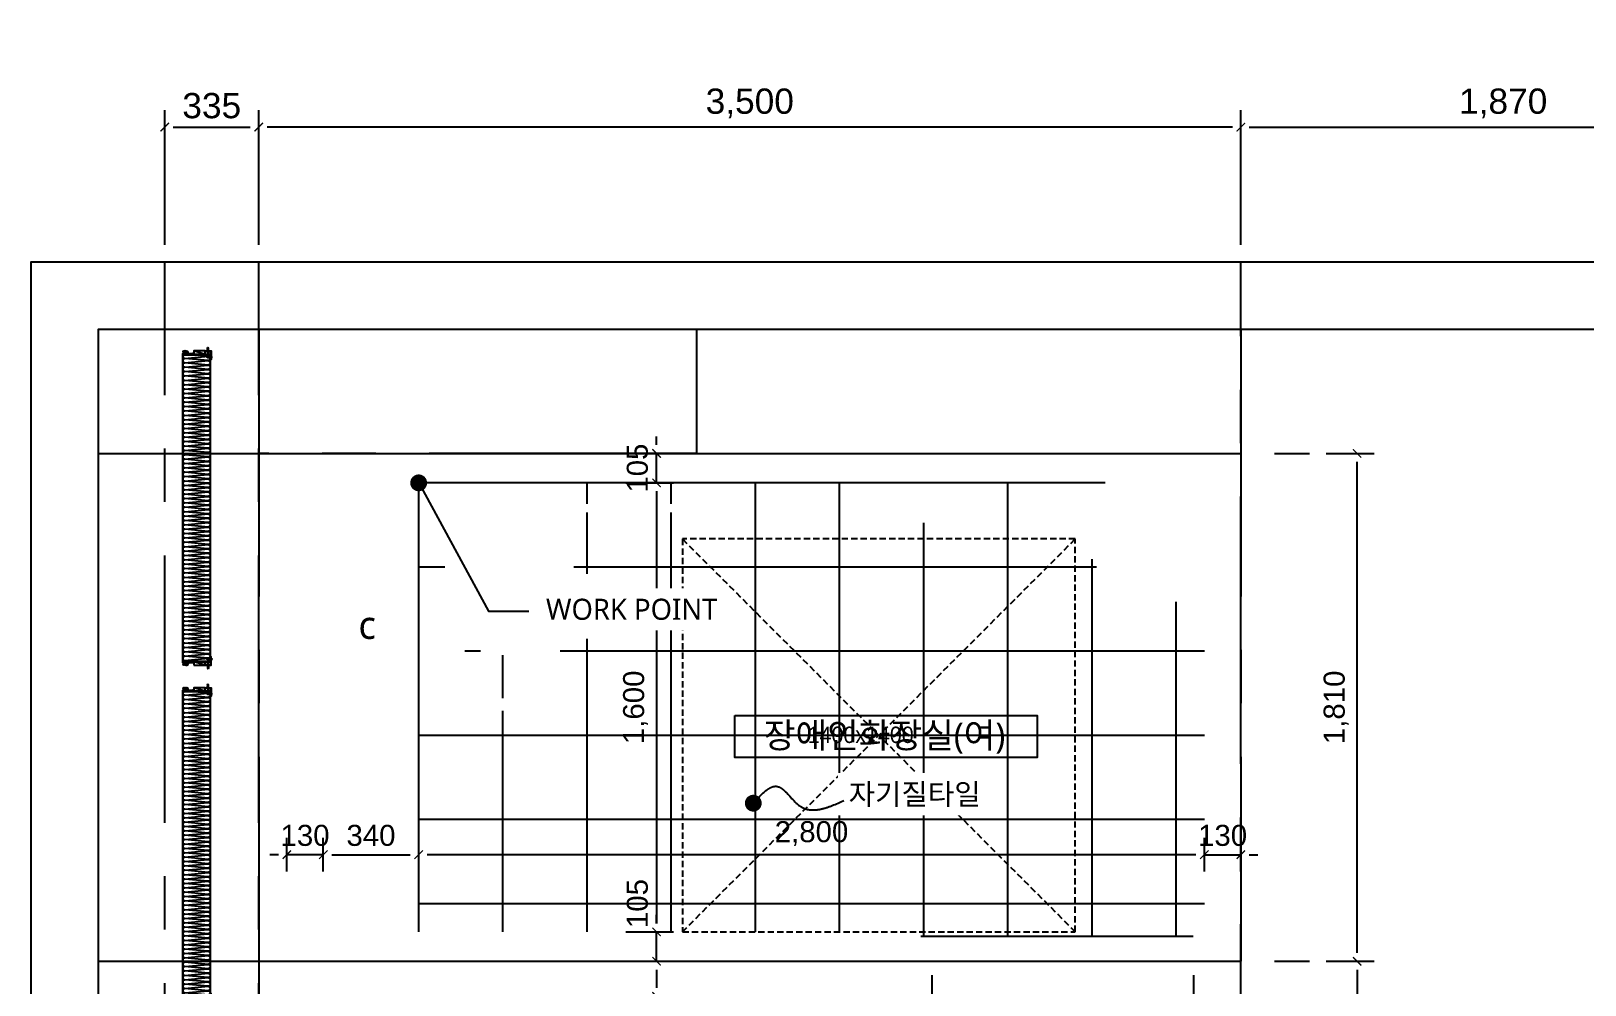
# Model space of a CAD drawing. Header units: millimetres. Extents: x 1155 to 49564, y 630 to 17190.
# Drawn here: x 1155 to 6693, y 12401 to 15801 of the extents above; entities that cross this region are included whole.
import ezdxf
from ezdxf.enums import TextEntityAlignment as Align
from ezdxf.xclip import XClip

# ---------------------------------------------------------------- set-up
doc = ezdxf.new("R2010")
doc.units = ezdxf.units.MM
doc.header["$LTSCALE"] = 30
doc.header["$XCLIPFRAME"] = 0
doc.header["$PDMODE"] = 1
for name, pattern in [('!1F$0$HID1', [0.375, 0.25, -0.125]), ('A_XR_CEN$0$CENTER', [50.8, 31.75, -6.35, 6.35, -6.35]), ('CENTER', [50.8, 31.75, -6.35, 6.35, -6.35])]:
    doc.linetypes.add(name, pattern=pattern)
doc.layers.get('Defpoints').update_dxf_attribs({"color": 140})
doc.layers.add('!1F$0$A-Defpoints', color=157, linetype='Continuous', plot=False)
doc.layers.add('A-기준선', color=144, linetype='Continuous', plot=False)
for name, color, linetype in [('A_XR_CEN$0$CTR', 1, 'A_XR_CEN$0$CENTER'), ('AZ-LEAT', 6, 'Continuous'), ('CTR', 1, 'CENTER'), ('DIM', 7, 'Continuous'), ('DIM-1', 7, 'Continuous'), ('ELE-8', 8, 'Continuous'), ('ELE6', 6, 'Continuous'), ('HAT', 254, 'Continuous'), ('INS', 8, 'Continuous'), ('RXLEADER', 1, 'Continuous'), ('SEC-8', 8, 'Continuous'), ('SEC-SCREW', 9, 'Continuous'), ('SEC-코킹', 250, 'Continuous'), ('SYM-POINT', 6, 'Continuous'), ('SYM-RM', 6, 'Continuous'), ('TAG-LEADER', 6, 'Continuous'), ('타일', 9, 'Continuous')]:
    doc.layers.add(name, color=color, linetype=linetype)
doc.styles.add('!1F$0$DH-TITLE', font='HY울릉도M.TTF')
doc.styles.add('00-GRID$0$ARIAL', font='arial.ttf')
doc.styles.add('THEVOO', font='malgun.ttf', dxfattribs={"width": 0.9})
doc.styles.add('맑은고딕', font='malgun.ttf')
doc.dimstyles.new('CJA-30', dxfattribs={"dimscale": 30, "dimtxt": 3, "dimasz": 1, "dimexe": 2, "dimexo": 2, "dimgap": 1, "dimtad": 1, "dimdec": 0, "dimdsep": 46, "dimlunit": 6, "dimtxsty": '00-GRID$0$ARIAL', "dimblk": '00-GRID$0$_ArchTick', "dimcen": 1, "dimclrd": 7, "dimclre": 7, "dimclrt": 3, "dimadec": 0, "dimazin": 0, "dimtfac": 1, "dimtdec": 0, "dimtix": 1, "dimtmove": 2, "dimatfit": 3, "dimldrblk": '00-GRID$0$_ArchTick', "dimfxl": 1, "dimtolj": 1, "dimarcsym": 0})
doc.dimstyles.new('CJA-30(IN)', dxfattribs={"dimscale": 30, "dimtxt": 2.5, "dimasz": 1, "dimexe": 2, "dimexo": 2, "dimgap": 1, "dimtad": 1, "dimdec": 0, "dimdsep": 46, "dimlunit": 6, "dimtxsty": '00-GRID$0$ARIAL', "dimblk": '00-GRID$0$_ArchTick', "dimcen": 1, "dimclrd": 7, "dimclre": 7, "dimclrt": 6, "dimadec": 0, "dimazin": 0, "dimtfac": 1, "dimtdec": 0, "dimtix": 1, "dimtmove": 2, "dimatfit": 3, "dimldrblk": '00-GRID$0$_ArchTick', "dimfxl": 1, "dimtolj": 1, "dimarcsym": 0})

# ---------------------------------------------------------------- blocks, each defined once
blk = doc.blocks.new('A_XR_CEN$0$xr-cen')
at = {"layer": 'A_XR_CEN$0$CTR', "transparency": 33554687}
for p, q in [((38360, 845550), (38360, 844045)), ((40300, 845550), (40300, 842235)), ((38360, 844045), (36800, 844045)), ((36800, 844045), (40300, 844045)), ((36800, 842235), (40300, 842235))]:
    blk.add_line(p, q, dxfattribs=at)
blk.add_lwpolyline([(36900, 845550), (36800, 845550), (36800, 840849.9)], dxfattribs=at)
blk = doc.blocks.new('A_XR_CEN', base_point=(126150, -534600))
at = {"layer": 'A_XR_CEN$0$CTR', "transparency": 33554687}
blk.add_blockref('A_XR_CEN$0$xr-cen', (126150, -534600), dxfattribs=at)
blk = doc.blocks.new('00-GRID$0$_ArchTick')
at = {"color": 0, "linetype": 'ByBlock', "const_width": 0.15}
blk.add_lwpolyline([(-0.5, -0.5), (0.5, 0.5)], dxfattribs=at)
blk = doc.blocks.new('*D16')
at = {"layer": 'Defpoints', "color": 0}
for p in [(7336.3, 15458.3), (5466.3, 14978.3), (7336.3, 14978.3)]:
    blk.add_point(p, dxfattribs=at)
at = {"layer": 'DIM', "color": 7, "lineweight": -2}
for p, q in [((5466.3, 15038.3), (5466.3, 15518.3)), ((7336.3, 15038.3), (7336.3, 15518.3)), ((5496.3, 15458.3), (7306.3, 15458.3))]:
    blk.add_line(p, q, dxfattribs=at)
at = {"layer": 'DIM', "color": 7, "lineweight": -2, "xscale": 30, "yscale": 30, "zscale": 30, "rotation": 180}
blk.add_blockref('00-GRID$0$_ArchTick', (5466.3, 15458.3), dxfattribs=at)
at = {"layer": 'DIM', "color": 7, "lineweight": -2, "xscale": 30, "yscale": 30, "zscale": 30}
blk.add_blockref('00-GRID$0$_ArchTick', (7336.3, 15458.3), dxfattribs=at)
at = {"layer": 'DIM', "color": 3, "insert": (6401.3, 15542.4), "char_height": 90, "attachment_point": 5, "style": '00-GRID$0$ARIAL'}
blk.add_mtext('\\A1;1,870', dxfattribs=at)
blk = doc.blocks.new('*D18')
at = {"layer": 'Defpoints', "color": 0}
for p in [(1966.3, 15458.3), (1966.3, 14978.3), (5466.3, 14978.3)]:
    blk.add_point(p, dxfattribs=at)
at = {"layer": 'DIM', "color": 7, "lineweight": -2}
for p, q in [((1966.3, 15038.3), (1966.3, 15518.3)), ((5466.3, 15038.3), (5466.3, 15518.3)), ((5436.3, 15458.3), (1996.3, 15458.3))]:
    blk.add_line(p, q, dxfattribs=at)
at = {"layer": 'DIM', "color": 7, "lineweight": -2, "xscale": 30, "yscale": 30, "zscale": 30, "rotation": 180}
blk.add_blockref('00-GRID$0$_ArchTick', (1966.3, 15458.3), dxfattribs=at)
at = {"layer": 'DIM', "color": 7, "lineweight": -2, "xscale": 30, "yscale": 30, "zscale": 30}
blk.add_blockref('00-GRID$0$_ArchTick', (5466.3, 15458.3), dxfattribs=at)
at = {"layer": 'DIM', "color": 3, "insert": (3716.3, 15542.4), "char_height": 90, "attachment_point": 5, "style": '00-GRID$0$ARIAL'}
blk.add_mtext('\\A1;3,500', dxfattribs=at)
blk = doc.blocks.new('*D19')
at = {"layer": 'Defpoints', "color": 0}
for p in [(1966.3, 15458.3), (1631.3, 14978.3), (1966.3, 14978.3)]:
    blk.add_point(p, dxfattribs=at)
at = {"layer": 'DIM', "color": 7, "lineweight": -2}
for p, q in [((1631.3, 15038.3), (1631.3, 15518.3)), ((1966.3, 15038.3), (1966.3, 15518.3)), ((1661.3, 15458.3), (1936.3, 15458.3))]:
    blk.add_line(p, q, dxfattribs=at)
at = {"layer": 'DIM', "color": 7, "lineweight": -2, "xscale": 30, "yscale": 30, "zscale": 30, "rotation": 180}
blk.add_blockref('00-GRID$0$_ArchTick', (1631.3, 15458.3), dxfattribs=at)
at = {"layer": 'DIM', "color": 7, "lineweight": -2, "xscale": 30, "yscale": 30, "zscale": 30}
blk.add_blockref('00-GRID$0$_ArchTick', (1966.3, 15458.3), dxfattribs=at)
at = {"layer": 'DIM', "color": 3, "insert": (1798.8, 15534.3), "char_height": 90, "attachment_point": 5, "style": '00-GRID$0$ARIAL'}
blk.add_mtext('\\A1;335', dxfattribs=at)
blk = doc.blocks.new('*D65')
at = {"layer": 'Defpoints', "color": 0}
for p in [(5710.9, 12485.5), (5710.9, 11600.5), (5880.9, 11600.5)]:
    blk.add_point(p, dxfattribs=at)
at = {"layer": 'DIM-1', "color": 7, "lineweight": -2}
for p, q in [((5770.9, 12485.5), (5940.9, 12485.5)), ((5880.9, 12455.5), (5880.9, 11630.5)), ((5770.9, 11600.5), (5940.9, 11600.5))]:
    blk.add_line(p, q, dxfattribs=at)
at = {"layer": 'DIM-1', "color": 7, "lineweight": -2, "xscale": 30, "yscale": 30, "zscale": 30}
for p, rotation in [((5880.9, 12485.5), 90), ((5880.9, 11600.5), 270)]:
    blk.add_blockref('00-GRID$0$_ArchTick', p, dxfattribs=dict(at, rotation=rotation))
at = {"layer": 'DIM-1', "color": 6, "insert": (5812.6, 12043), "char_height": 75, "attachment_point": 5, "rotation": 90, "style": '00-GRID$0$ARIAL'}
blk.add_mtext('\\A1;885', dxfattribs=at)
blk = doc.blocks.new('*D76')
at = {"layer": 'Defpoints', "color": 0}
for p in [(3214.2, 12485.5), (3214.2, 12360.5), (3384.2, 12360.5)]:
    blk.add_point(p, dxfattribs=at)
at = {"layer": 'DIM-1', "color": 7, "lineweight": -2}
for p, q in [((3274.2, 12485.5), (3444.2, 12485.5)), ((3384.2, 12455.5), (3384.2, 12390.5)), ((3274.2, 12360.5), (3444.2, 12360.5))]:
    blk.add_line(p, q, dxfattribs=at)
at = {"layer": 'DIM-1', "color": 7, "lineweight": -2, "xscale": 30, "yscale": 30, "zscale": 30}
for p, rotation in [((3384.2, 12485.5), 90), ((3384.2, 12360.5), 270)]:
    blk.add_blockref('00-GRID$0$_ArchTick', p, dxfattribs=dict(at, rotation=rotation))
at = {"layer": 'DIM-1', "color": 6, "insert": (3315.9, 12264.1), "char_height": 75, "attachment_point": 5, "rotation": 90, "style": '00-GRID$0$ARIAL'}
blk.add_mtext('\\A1;125', dxfattribs=at)
blk = doc.blocks.new('*D77')
at = {"layer": 'Defpoints', "color": 0}
for p in [(3214.2, 12590.5), (3384.2, 12590.5), (3214.2, 12485.5)]:
    blk.add_point(p, dxfattribs=at)
at = {"layer": 'DIM-1', "color": 7, "lineweight": -2}
for p, q in [((3384.2, 12620.5), (3384.2, 12650.5)), ((3274.2, 12590.5), (3444.2, 12590.5)), ((3384.2, 12485.5), (3384.2, 12590.5)), ((3274.2, 12485.5), (3444.2, 12485.5)), ((3384.2, 12455.5), (3384.2, 12425.5))]:
    blk.add_line(p, q, dxfattribs=at)
at = {"layer": 'DIM-1', "color": 7, "lineweight": -2, "xscale": 30, "yscale": 30, "zscale": 30}
for p, rotation in [((3384.2, 12590.5), 270), ((3384.2, 12485.5), 90)]:
    blk.add_blockref('00-GRID$0$_ArchTick', p, dxfattribs=dict(at, rotation=rotation))
at = {"layer": 'DIM-1', "color": 6, "insert": (3315.9, 12691.3), "char_height": 75, "attachment_point": 5, "rotation": 90, "style": '00-GRID$0$ARIAL'}
blk.add_mtext('\\A1;105', dxfattribs=at)
blk = doc.blocks.new('*D78')
at = {"layer": 'Defpoints', "color": 0}
for p in [(3214.2, 14190.5), (3214.2, 12590.5), (3384.2, 12590.5)]:
    blk.add_point(p, dxfattribs=at)
at = {"layer": 'DIM-1', "color": 7, "lineweight": -2}
for p, q in [((3274.2, 14190.5), (3444.2, 14190.5)), ((3384.2, 14160.5), (3384.2, 12620.5)), ((3274.2, 12590.5), (3444.2, 12590.5))]:
    blk.add_line(p, q, dxfattribs=at)
at = {"layer": 'DIM-1', "color": 7, "lineweight": -2, "xscale": 30, "yscale": 30, "zscale": 30}
for p, rotation in [((3384.2, 14190.5), 90), ((3384.2, 12590.5), 270)]:
    blk.add_blockref('00-GRID$0$_ArchTick', p, dxfattribs=dict(at, rotation=rotation))
at = {"layer": 'DIM-1', "color": 6, "insert": (3309.2, 13390.5), "char_height": 75, "attachment_point": 5, "rotation": 90, "style": '00-GRID$0$ARIAL'}
blk.add_mtext('\\A1;1,600', dxfattribs=at)
blk = doc.blocks.new('*D79')
at = {"layer": 'Defpoints', "color": 0}
for p in [(3214.2, 14295.5), (3384.2, 14295.5), (3214.2, 14190.5)]:
    blk.add_point(p, dxfattribs=at)
at = {"layer": 'DIM-1', "color": 7, "lineweight": -2}
for p, q in [((3384.2, 14325.5), (3384.2, 14355.5)), ((3274.2, 14295.5), (3444.2, 14295.5)), ((3384.2, 14190.5), (3384.2, 14295.5)), ((3274.2, 14190.5), (3444.2, 14190.5)), ((3384.2, 14160.5), (3384.2, 14130.5))]:
    blk.add_line(p, q, dxfattribs=at)
at = {"layer": 'DIM-1', "color": 7, "lineweight": -2, "xscale": 30, "yscale": 30, "zscale": 30}
for p, rotation in [((3384.2, 14295.5), 270), ((3384.2, 14190.5), 90)]:
    blk.add_blockref('00-GRID$0$_ArchTick', p, dxfattribs=dict(at, rotation=rotation))
at = {"layer": 'DIM-1', "color": 6, "insert": (3315.9, 14243), "char_height": 75, "attachment_point": 5, "rotation": 90, "style": '00-GRID$0$ARIAL'}
blk.add_mtext('\\A1;105', dxfattribs=at)
blk = doc.blocks.new('*D80')
at = {"layer": 'Defpoints', "color": 0}
for p in [(2536.3, 12865.5, 0), (2536.3, 12745.5), (5336.3, 12745.5)]:
    blk.add_point(p, dxfattribs=at)
at = {"layer": 'DIM-1', "color": 7, "lineweight": -2}
for p, q in [((2536.3, 12805.5), (2536.3, 12925.5)), ((5336.3, 12805.5), (5336.3, 12925.5)), ((5306.3, 12865.5), (2566.3, 12865.5))]:
    blk.add_line(p, q, dxfattribs=at)
at = {"layer": 'DIM-1', "color": 7, "lineweight": -2, "xscale": 30, "yscale": 30, "zscale": 30, "rotation": 180}
blk.add_blockref('00-GRID$0$_ArchTick', (2536.3, 12865.5), dxfattribs=at)
at = {"layer": 'DIM-1', "color": 7, "lineweight": -2, "xscale": 30, "yscale": 30, "zscale": 30}
blk.add_blockref('00-GRID$0$_ArchTick', (5336.3, 12865.5), dxfattribs=at)
at = {"layer": 'DIM-1', "color": 6, "insert": (3936.3, 12940.5), "char_height": 75, "attachment_point": 5, "style": '00-GRID$0$ARIAL'}
blk.add_mtext('\\A1;2,800', dxfattribs=at)
blk = doc.blocks.new('*D81')
at = {"layer": 'Defpoints', "color": 0}
for p in [(5466.3, 12865.5, 0), (5336.3, 12745.5), (5466.3, 12745.5)]:
    blk.add_point(p, dxfattribs=at)
at = {"layer": 'DIM-1', "color": 7, "lineweight": -2}
for p, q in [((5336.3, 12805.5), (5336.3, 12925.5)), ((5466.3, 12805.5), (5466.3, 12925.5)), ((5306.3, 12865.5), (5276.3, 12865.5)), ((5336.3, 12865.5), (5466.3, 12865.5)), ((5496.3, 12865.5), (5526.3, 12865.5))]:
    blk.add_line(p, q, dxfattribs=at)
at = {"layer": 'DIM-1', "color": 7, "lineweight": -2, "xscale": 30, "yscale": 30, "zscale": 30}
blk.add_blockref('00-GRID$0$_ArchTick', (5336.3, 12865.5), dxfattribs=at)
at = {"layer": 'DIM-1', "color": 7, "lineweight": -2, "xscale": 30, "yscale": 30, "zscale": 30, "rotation": 180}
blk.add_blockref('00-GRID$0$_ArchTick', (5466.3, 12865.5), dxfattribs=at)
at = {"layer": 'DIM-1', "color": 6, "insert": (5401.3, 12933.8), "char_height": 75, "attachment_point": 5, "style": '00-GRID$0$ARIAL'}
blk.add_mtext('\\A1;130', dxfattribs=at)
blk = doc.blocks.new('*D82')
at = {"layer": 'Defpoints', "color": 0}
for p in [(2536.3, 12865.5, 0), (2196.3, 12745.5), (2536.3, 12745.5)]:
    blk.add_point(p, dxfattribs=at)
at = {"layer": 'DIM-1', "color": 7, "lineweight": -2}
for p, q in [((2196.3, 12805.5), (2196.3, 12925.5)), ((2536.3, 12805.5), (2536.3, 12925.5)), ((2226.3, 12865.5), (2506.3, 12865.5))]:
    blk.add_line(p, q, dxfattribs=at)
at = {"layer": 'DIM-1', "color": 7, "lineweight": -2, "xscale": 30, "yscale": 30, "zscale": 30, "rotation": 180}
blk.add_blockref('00-GRID$0$_ArchTick', (2196.3, 12865.5), dxfattribs=at)
at = {"layer": 'DIM-1', "color": 7, "lineweight": -2, "xscale": 30, "yscale": 30, "zscale": 30}
blk.add_blockref('00-GRID$0$_ArchTick', (2536.3, 12865.5), dxfattribs=at)
at = {"layer": 'DIM-1', "color": 6, "insert": (2366.3, 12933.8), "char_height": 75, "attachment_point": 5, "style": '00-GRID$0$ARIAL'}
blk.add_mtext('\\A1;340', dxfattribs=at)
blk = doc.blocks.new('A$C153871F0')
at = {"layer": '!1F$0$A-Defpoints', "linetype": '!1F$0$HID1', "ltscale": 3}
for p, q in [((1400, 1400, 0), (0, 0, 0)), ((1400, 0, 0), (0, 1400, 0))]:
    blk.add_line(p, q, dxfattribs=at)
at = {"layer": '!1F$0$A-Defpoints', "linetype": '!1F$0$HID1', "ltscale": 3, "elevation": 0}
blk.add_lwpolyline([(1400, 0), (0, 0), (0, 1400), (1400, 1400)], close=True, dxfattribs=at)
at = {"layer": '!1F$0$A-Defpoints', "linetype": '!1F$0$HID1', "ltscale": 3, "style": '!1F$0$DH-TITLE', "text_generation_flag": 4}
blk.add_text('1400x1400', height=58.33, rotation=180, dxfattribs=at).set_placement((953.6, 702.1, 0), align=Align.MIDDLE_LEFT)
blk = doc.blocks.new('A$C176A3E09')
at = {"layer": 'TAG-LEADER', "const_width": 30, "elevation": 0}
blk.add_lwpolyline([(15, 45.5, 1), (45, 45.5, 1)], format="xyb", close=True, dxfattribs=at)
at = {"layer": 'TAG-LEADER', "color": 3, "insert": (369.9, 115.3, 0), "char_height": 75, "attachment_point": 1, "style": '맑은고딕', "bg_fill": 2}
blk.add_mtext('자기질타일', dxfattribs=at)
at = {"layer": 'TAG-LEADER', "color": 6, "linetype": 'ByBlock', "lineweight": -2}
blk.add_spline([(30, 45.5, 0), (115.4, 105.4, 0), (197.1, 34.6, 0), (352.9, 54.9, 0)], degree=3, dxfattribs=at)
blk = doc.blocks.new('*D102')
at = {"layer": 'Defpoints', "color": 0}
for p in [(2066.3, 12865.5, 0), (2066.3, 12745.5), (2196.3, 12745.5)]:
    blk.add_point(p, dxfattribs=at)
at = {"layer": 'DIM-1', "color": 7, "lineweight": -2}
for p, q in [((2066.3, 12805.5), (2066.3, 12925.5)), ((2196.3, 12805.5), (2196.3, 12925.5)), ((2036.3, 12865.5), (2006.3, 12865.5)), ((2196.3, 12865.5), (2066.3, 12865.5)), ((2226.3, 12865.5), (2256.3, 12865.5))]:
    blk.add_line(p, q, dxfattribs=at)
at = {"layer": 'DIM-1', "color": 7, "lineweight": -2, "xscale": 30, "yscale": 30, "zscale": 30}
blk.add_blockref('00-GRID$0$_ArchTick', (2066.3, 12865.5), dxfattribs=at)
at = {"layer": 'DIM-1', "color": 7, "lineweight": -2, "xscale": 30, "yscale": 30, "zscale": 30, "rotation": 180}
blk.add_blockref('00-GRID$0$_ArchTick', (2196.3, 12865.5), dxfattribs=at)
at = {"layer": 'DIM-1', "color": 6, "insert": (2131.3, 12933.8), "char_height": 75, "attachment_point": 5, "style": '00-GRID$0$ARIAL'}
blk.add_mtext('\\A1;130', dxfattribs=at)
blk = doc.blocks.new('A$Ce2d849a8')
at = {"layer": '타일'}
for p, q in [((-2446.4, 0), (0, 0)), ((-2100, -1615), (-2100, 0)), ((-1500, -1600), (-1500, 0)), ((-1200, -1600), (-1200, 0)), ((-900, -74.9), (-900, 0)), ((-600, -74.9), (-600, 0)), ((0, -1600), (0, 0)), ((-900, -1600), (-900, -105.1)), ((-600, -323.8), (-600, -105.1)), ((-1800, -1615), (-1800, -143)), ((-2400, -1615), (-2400, -272.2)), ((-2415.9, -300, 0), (-552.4, -300, 0)), ((-93.2, -300, 0), (0, -300, 0)), ((-2700, -1615), (-2700, -423.4)), ((-2800, -600, 0), (-504.1, -600, 0)), ((-600, -1600), (-600, -556.2)), ((-220.2, -600, 0), (-165.1, -600, 0)), ((-300, -766.7), (-300, -613.9)), ((-300, -1600), (-300, -813)), ((-2800, -900, 0), (0, -900, 0)), ((-2800, -1200, 0), (0, -1200, 0)), ((-2800, -1500, 0), (-2700, -1500, 0)), ((-2730, -1500, 0), (0, -1500, 0)), ((-2708.9, -1500, 0), (-2700, -1500, 0)), ((-1790, -1615, 0), (-2760, -1615))]:
    blk.add_line(p, q, dxfattribs=at)
blk = doc.blocks.new('*D106')
at = {"layer": 'Defpoints', "color": 0}
for p in [(5710.9, 14295.5), (5880.9, 14295.5), (5710.9, 12485.5)]:
    blk.add_point(p, dxfattribs=at)
at = {"layer": 'DIM-1', "color": 7, "lineweight": -2}
for p, q in [((5770.9, 14295.5), (5940.9, 14295.5)), ((5880.9, 12515.5), (5880.9, 14265.5)), ((5770.9, 12485.5), (5940.9, 12485.5))]:
    blk.add_line(p, q, dxfattribs=at)
at = {"layer": 'DIM-1', "color": 7, "lineweight": -2, "xscale": 30, "yscale": 30, "zscale": 30}
for p, rotation in [((5880.9, 14295.5), 90), ((5880.9, 12485.5), 270)]:
    blk.add_blockref('00-GRID$0$_ArchTick', p, dxfattribs=dict(at, rotation=rotation))
at = {"layer": 'DIM-1', "color": 6, "insert": (5805.9, 13390.5), "char_height": 75, "attachment_point": 5, "rotation": 90, "style": '00-GRID$0$ARIAL'}
blk.add_mtext('\\A1;1,810', dxfattribs=at)
blk = doc.blocks.new('SCREW')
at = {"layer": 'SEC-SCREW'}
for p, q in [((-3.5, 1), (-3.5, 0)), ((-3.5, 0), (3.5, 0)), ((-1.5, -0.5), (-1.5, 0)), ((1.5, 0), (1.5, -1.1)), ((3.5, 0), (3.5, 1)), ((0.1, -0.4), (-2, -0.7)), ((-2, -0.7), (-1.5, -0.5)), ((-2, -0.8), (-1.5, -1)), ((2, -1.3), (-2, -2)), ((-2, -1.9), (-1.5, -1.7)), ((-2, -2), (-1.5, -2.2)), ((2, -2.6), (-2, -3.2)), ((-2, -3.2), (-1.5, -3)), ((-2, -3.3), (-1.5, -3.5)), ((2, -3.8), (-2, -4.4)), ((-2, -4.4), (-1.5, -4.2)), ((-2, -4.5), (-1.5, -4.7)), ((2, -5), (-2, -5.7)), ((-2, -5.6), (-1.5, -5.4)), ((-2, -5.7), (-1.5, -5.9)), ((2, -6.3), (-2, -6.9)), ((-2, -6.9), (-1.5, -6.7)), ((-2, -7), (-1.5, -7.2)), ((2, -7.5), (-2, -8.1)), ((-2, -8.1), (-1.5, -7.9)), ((-2, -8.2), (-1.5, -8.4)), ((2, -8.7), (-2, -9.4)), ((-2, -9.3), (-1.5, -9.1)), ((-2, -9.4), (-1.5, -9.6)), ((2, -10), (-2, -10.6)), ((-2, -10.6), (-1.5, -10.4)), ((-2, -10.7), (-1.5, -10.9)), ((0.1, -0.5), (-1.9, -0.8)), ((2, -1.4), (-1.9, -2.1)), ((2, -2.7), (-1.9, -3.3)), ((2, -3.9), (-1.9, -4.5)), ((2, -5.1), (-1.9, -5.8)), ((2, -6.4), (-1.9, -7)), ((2, -7.6), (-1.9, -8.2)), ((2, -8.8), (-1.9, -9.5)), ((2, -10.1), (-1.9, -10.7)), ((0.1, -0.4), (-1.5, -0.5)), ((0.1, -0.5), (-1.5, -1)), ((-1.5, -1), (-1.5, -1.7)), ((1.5, -1.1), (-1.5, -1.7)), ((1.5, -1.6), (-1.5, -2.2)), ((-1.5, -2.2), (-1.5, -3)), ((1.5, -2.4), (-1.5, -3)), ((1.5, -2.9), (-1.5, -3.5)), ((-1.5, -3.5), (-1.5, -4.2)), ((1.5, -3.6), (-1.5, -4.2)), ((1.5, -4.1), (-1.5, -4.7)), ((-1.5, -4.7), (-1.5, -5.4)), ((1.5, -4.8), (-1.5, -5.4)), ((1.5, -5.3), (-1.5, -5.9)), ((-1.5, -5.9), (-1.5, -6.7)), ((1.5, -6.1), (-1.5, -6.7)), ((1.5, -6.6), (-1.5, -7.2)), ((-1.5, -7.2), (-1.5, -7.9)), ((1.5, -7.3), (-1.5, -7.9)), ((1.5, -7.8), (-1.5, -8.4)), ((-1.5, -8.4), (-1.5, -9.1)), ((1.5, -8.5), (-1.5, -9.1)), ((1.5, -9), (-1.5, -9.6)), ((-1.5, -9.6), (-1.5, -10.4)), ((1.5, -9.8), (-1.5, -10.4)), ((1.5, -10.3), (-1.5, -10.9)), ((-1.5, -10.8), (-1.5, -12.5)), ((1.5, -11), (-1.5, -11.6)), ((2, -11.2), (-1.5, -11.8)), ((-1.5, -11.8), (0, -11.8)), ((-1.5, -12.5), (-0.4, -14.8)), ((2, -11.3), (-1.3, -11.8)), ((1.5, -11.5), (0, -11.8)), ((1.5, -12.5), (0.4, -14.8)), ((2, -1.3), (1.5, -1.1)), ((2, -1.4), (1.5, -1.6)), ((1.5, -1.6), (1.5, -2.4)), ((2, -2.6), (1.5, -2.4)), ((2, -2.7), (1.5, -2.9)), ((1.5, -2.9), (1.5, -3.6)), ((2, -3.8), (1.5, -3.6)), ((2, -3.9), (1.5, -4.1)), ((1.5, -4.1), (1.5, -4.8)), ((2, -5), (1.5, -4.8)), ((2, -5.1), (1.5, -5.3)), ((1.5, -5.3), (1.5, -6.1)), ((2, -6.3), (1.5, -6.1)), ((2, -6.4), (1.5, -6.6)), ((1.5, -6.6), (1.5, -7.3)), ((2, -7.5), (1.5, -7.3)), ((2, -7.6), (1.5, -7.8)), ((1.5, -7.8), (1.5, -8.5)), ((2, -8.7), (1.5, -8.5)), ((2, -8.8), (1.5, -9)), ((1.5, -9), (1.5, -9.8)), ((2, -10), (1.5, -9.8)), ((2, -10.1), (1.5, -10.3)), ((1.5, -10.3), (1.5, -11)), ((2, -11.2), (1.5, -11)), ((2, -11.3), (1.5, -11.5)), ((1.5, -11.5), (1.5, -12.5))]:
    blk.add_line(p, q, dxfattribs=at)
blk.add_lwpolyline([(-2.6, 2.2), (-2.3, 2), (-2.1, 2), (-1.8, 1.9), (-1.5, 2), (-1.3, 2), (-1, 2.1), (-0.8, 2.1), (-0.7, 2.1), (-0.6, 2.1), (-0.5, 2), (-0.5, 1.8), (-0.5, 1.6), (-0.5, 1.4), (-0.5, 1.2), (-0.5, 1), (-0.5, 0.8), (-0.4, 0.7), (-0.3, 0.6), (-0.1, 0.6), (0, 0.5), (0.1, 0.6), (0.3, 0.6), (0.4, 0.7), (0.5, 0.8), (0.5, 1), (0.5, 1.2), (0.5, 1.4), (0.5, 1.6), (0.5, 1.8), (0.5, 2), (0.6, 2.1), (0.7, 2.1), (0.8, 2.1), (1, 2.1), (1.3, 2), (1.5, 2), (1.8, 1.9), (2.1, 2), (2.3, 2), (2.6, 2.2)], dxfattribs=at)
for centre, radius, start, end in [((-2.2, 1), 1.3, 105.8327, 180), ((0, -6.8), 9.36, 74.1673, 105.8327), ((2.2, 1), 1.3, 0, 74.1673), ((-1.9, -0.8), 0.0925, 139.8661, 209.9246), ((-1.9, -2), 0.0925, 139.8661, 209.9246), ((-1.9, -3.2), 0.0925, 139.8661, 209.9246), ((-1.9, -4.5), 0.0925, 139.8661, 209.9246), ((-1.9, -5.7), 0.0925, 139.8661, 209.9246), ((-1.9, -6.9), 0.0925, 139.8661, 209.9246), ((-1.9, -8.2), 0.0925, 139.8661, 209.9246), ((-1.9, -9.4), 0.0925, 139.8661, 209.9246), ((-1.9, -10.6), 0.0925, 139.8661, 209.9246), ((0, -14.5), 0.46, 215.1627, 324.8373), ((0, -0.5), 0.0602, 310.7271, 69.3149), ((1.9, -1.4), 0.0925, 319.8661, 29.9246), ((1.9, -2.6), 0.0925, 319.8661, 29.9246), ((1.9, -3.8), 0.0925, 319.8661, 29.9246), ((1.9, -5.1), 0.0925, 319.8661, 29.9246), ((1.9, -6.3), 0.0925, 319.8661, 29.9246), ((1.9, -7.5), 0.0925, 319.8661, 29.9246), ((1.9, -8.8), 0.0925, 319.8661, 29.9246), ((1.9, -10), 0.0925, 319.8661, 29.9246), ((1.9, -11.2), 0.0925, 319.8661, 29.9246)]:
    blk.add_arc(centre, radius, start, end, dxfattribs=at)
blk = doc.blocks.new('A$C073C78AB')
at = {"layer": 'INS'}
h = blk.add_hatch(dxfattribs=at)
h.set_pattern_fill('LINE', color=256, scale=0.5, angle=45)
h.set_pattern_definition([(45, (154251.041, 367380.8479), (-1.122532015, 1.122532015), [])])
h.paths.add_polyline_path([(-1110, -66.5), (-1110, -63.5), (-1108.8, -63.5), (-1108.8, -100.8), (-1105, -100.8), (-1105, -96.3), (-1106.5, -96.3), (-1106.5, -99.3), (-1107.3, -99.3), (-1107.3, -62), (-1111.5, -62), (-1111.5, -66.5)])
h = blk.add_hatch(dxfattribs=at)
h.set_pattern_fill('LINE', color=256, scale=0.5, angle=45)
h.set_pattern_definition([(45, (154321.041, 367380.8479), (-1.122532015, 1.122532015), [])])
h.paths.add_polyline_path([(-10, -66.5), (-10, -63.5), (-11.2, -63.5), (-11.2, -100.8), (-15, -100.8), (-15, -96.3), (-13.5, -96.3), (-13.5, -99.3), (-12.7, -99.3), (-12.7, -62), (-8.5, -62), (-8.5, -66.5)])
at = {"layer": 'SEC-8'}
h = blk.add_hatch(dxfattribs=at)
h.set_pattern_fill('CROSS', color=256, scale=0.2, angle=180)
h.set_pattern_definition([(180, (154321.0411, 366266.1037), (-1.27, -1.27), [0.635, -1.905]), (270, (154320.7236, 366266.4212), (1.27, -1.27), [0.635, -1.905])])
edge = h.paths.add_edge_path()
edge.add_arc((-5, -86.7), 5, 90, 450)
h = blk.add_hatch(dxfattribs=at)
h.set_pattern_fill('NET3', color=256, scale=0.5, angle=180, style=0)
h.set_pattern_definition([(180, (154321.041, 366266.1037), (-1e-16, -1.5875), []), (240, (154321.041, 366266.1037), (1.3748153285, -0.79375), []), (300, (154321.041, 366266.1037), (1.3748153285, 0.79375), [])])
h.paths.add_polyline_path([(-10, -86.7), (-10, -100, -0.171573), (0, -100), (0, -86.7, -0.414214), (-5, -91.7, -0.414214)])
at = {"layer": 'SEC-코킹'}
h = blk.add_hatch(dxfattribs=at)
h.set_pattern_fill('CROSS', color=256, scale=0.2, angle=180)
h.set_pattern_definition([(180, (153211.0411, 366266.1037), (-1.27, -1.27), [0.635, -1.905]), (270, (153210.7236, 366266.4212), (1.27, -1.27), [0.635, -1.905])])
edge = h.paths.add_edge_path()
edge.add_arc((-1115, -86.7), 5, 90, 450)
h = blk.add_hatch(dxfattribs=at)
h.set_pattern_fill('NET3', color=256, scale=0.5, angle=180, style=0)
h.set_pattern_definition([(180, (153211.041, 366266.1037), (-1e-16, -1.5875), []), (240, (153211.041, 366266.1037), (1.3748153285, -0.79375), []), (300, (153211.041, 366266.1037), (1.3748153285, 0.79375), [])])
h.paths.add_polyline_path([(-1120, -86.7), (-1120, -100, -0.171573), (-1110, -100), (-1110, -86.7, -0.414214), (-1115, -91.7, -0.414214)])
at = {"layer": 'INS'}
for p, q in [((-1120, -21.2), (-1107.3, -60.9)), ((-12.7, -21.2), (0, -60.9)), ((-1111.5, -77.7), (-1110, -76.7)), ((-1111.5, -83.7), (-1111.5, -77.7)), ((-1110, -84.7), (-1111.5, -83.7)), ((-1110, -78.7), (-1106.5, -78.7)), ((-1110, -82.7), (-1106.5, -82.7)), ((-10, -78.7), (-13.5, -78.7)), ((-10, -82.7), (-13.5, -82.7)), ((-8.5, -77.7), (-10, -76.7)), ((-10, -84.7), (-8.5, -83.7)), ((-8.5, -83.7), (-8.5, -77.7))]:
    blk.add_line(p, q, dxfattribs=at)
for points in [[(-1120, -60.9), (-1120, -21.2), (-1107.3, -21.2), (-1107.3, -60.9)], [(-12.7, -60.9), (-12.7, -21.2), (0, -21.2), (0, -60.9)], [(-1110, -66.5), (-1110, -63.5), (-1108.8, -63.5), (-1108.8, -100.8), (-1105, -100.8), (-1105, -96.3), (-1106.5, -96.3), (-1106.5, -99.3), (-1107.3, -99.3), (-1107.3, -62), (-1111.5, -62), (-1111.5, -66.5)], [(-10, -66.5), (-10, -63.5), (-11.2, -63.5), (-11.2, -100.8), (-15, -100.8), (-15, -96.3), (-13.5, -96.3), (-13.5, -99.3), (-12.7, -99.3), (-12.7, -62), (-8.5, -62), (-8.5, -66.5)]]:
    blk.add_lwpolyline(points, close=True, dxfattribs=at)
for points in [[(-12.7, -2.8), (-12.7, -99.3), (-13.5, -99.3), (-13.5, -2.8), (-1106.5, -2.8), (-1106.5, -99.3), (-1107.3, -99.3), (-1107.3, -2.8, -0.414214), (-1106.5, -2), (-13.5, -2, -0.414214)], [(-11.2, -102), (-1108.8, -102, -0.414214), (-1110, -100.8), (-1110, -63.5), (-1108.8, -63.5), (-1108.8, -100.8), (-11.2, -100.8), (-11.2, -63.5), (-10, -63.5), (-10, -100.8, -0.414214)]]:
    blk.add_lwpolyline(points, format="xyb", close=True, dxfattribs=at)
at = {"layer": 'INS', "ltscale": 0.5}
for points in [[(-1103.1, -2.8, 0.113239), (-1106.5, -3.6, 0.113239)], [(-1087.5, -2.8, 0.414214), (-1095.3, -10.6), (-1087.5, -93, -1), (-1103.1, -93), (-1095.3, -10.6, 0.414214), (-1103.1, -2.8)], [(-1071.9, -2.8, 0.414214), (-1079.7, -10.6), (-1071.9, -93, -1), (-1087.5, -93), (-1079.7, -10.6, 0.414214), (-1087.5, -2.8)], [(-1056.3, -2.8, 0.414214), (-1064.1, -10.6), (-1056.3, -93, -1), (-1071.9, -93), (-1064.1, -10.6, 0.414214), (-1071.9, -2.8)], [(-1040.7, -2.8, 0.414214), (-1048.5, -10.6), (-1040.7, -93, -1), (-1056.3, -93), (-1048.5, -10.6, 0.414214), (-1056.3, -2.8)], [(-1025.1, -2.8, 0.414214), (-1032.9, -10.6), (-1025.1, -93, -1), (-1040.7, -93), (-1032.9, -10.6, 0.414214), (-1040.7, -2.8)], [(-1009.5, -2.8, 0.414214), (-1017.3, -10.6), (-1009.5, -93, -1), (-1025.1, -93), (-1017.3, -10.6, 0.414214), (-1025.1, -2.8)], [(-993.9, -2.8, 0.414214), (-1001.7, -10.6), (-993.9, -93, -1), (-1009.5, -93), (-1001.7, -10.6, 0.414214), (-1009.5, -2.8)], [(-978.3, -2.8, 0.414214), (-986.1, -10.6), (-978.3, -93, -1), (-993.9, -93), (-986.1, -10.6, 0.414214), (-993.9, -2.8)], [(-962.7, -2.8, 0.414214), (-970.5, -10.6), (-962.7, -93, -1), (-978.3, -93), (-970.5, -10.6, 0.414214), (-978.3, -2.8)], [(-947.1, -2.8, 0.414214), (-954.9, -10.6), (-947.1, -93, -1), (-962.7, -93), (-954.9, -10.6, 0.414214), (-962.7, -2.8)], [(-931.5, -2.8, 0.414214), (-939.3, -10.6), (-931.5, -93, -1), (-947.1, -93), (-939.3, -10.6, 0.414214), (-947.1, -2.8)], [(-915.9, -2.8, 0.414214), (-923.7, -10.6), (-915.9, -93, -1), (-931.5, -93), (-923.7, -10.6, 0.414214), (-931.5, -2.8)], [(-900.3, -2.8, 0.414214), (-908.1, -10.6), (-900.3, -93, -1), (-915.9, -93), (-908.1, -10.6, 0.414214), (-915.9, -2.8)], [(-884.7, -2.8, 0.414214), (-892.5, -10.6), (-884.7, -93, -1), (-900.3, -93), (-892.5, -10.6, 0.414214), (-900.3, -2.8)], [(-869.1, -2.8, 0.414214), (-876.9, -10.6), (-869.1, -93, -1), (-884.7, -93), (-876.9, -10.6, 0.414214), (-884.7, -2.8)], [(-853.5, -2.8, 0.414214), (-861.3, -10.6), (-853.5, -93, -1), (-869.1, -93), (-861.3, -10.6, 0.414214), (-869.1, -2.8)], [(-837.9, -2.8, 0.414214), (-845.7, -10.6), (-837.9, -93, -1), (-853.5, -93), (-845.7, -10.6, 0.414214), (-853.5, -2.8)], [(-822.3, -2.8, 0.414214), (-830.1, -10.6), (-822.3, -93, -1), (-837.9, -93), (-830.1, -10.6, 0.414214), (-837.9, -2.8)], [(-806.7, -2.8, 0.414214), (-814.5, -10.6), (-806.7, -93, -1), (-822.3, -93), (-814.5, -10.6, 0.414214), (-822.3, -2.8)], [(-791.1, -2.8, 0.414214), (-798.9, -10.6), (-791.1, -93, -1), (-806.7, -93), (-798.9, -10.6, 0.414214), (-806.7, -2.8)], [(-775.5, -2.8, 0.414214), (-783.3, -10.6), (-775.5, -93, -1), (-791.1, -93), (-783.3, -10.6, 0.414214), (-791.1, -2.8)], [(-759.9, -2.8, 0.414214), (-767.7, -10.6), (-759.9, -93, -1), (-775.5, -93), (-767.7, -10.6, 0.414214), (-775.5, -2.8)], [(-744.3, -2.8, 0.414214), (-752.1, -10.6), (-744.3, -93, -1), (-759.9, -93), (-752.1, -10.6, 0.414214), (-759.9, -2.8)], [(-728.7, -2.8, 0.414214), (-736.5, -10.6), (-728.7, -93, -1), (-744.3, -93), (-736.5, -10.6, 0.414214), (-744.3, -2.8)], [(-713.1, -2.8, 0.414214), (-720.9, -10.6), (-713.1, -93, -1), (-728.7, -93), (-720.9, -10.6, 0.414214), (-728.7, -2.8)], [(-697.5, -2.8, 0.414214), (-705.3, -10.6), (-697.5, -93, -1), (-713.1, -93), (-705.3, -10.6, 0.414214), (-713.1, -2.8)], [(-681.9, -2.8, 0.414214), (-689.7, -10.6), (-681.9, -93, -1), (-697.5, -93), (-689.7, -10.6, 0.414214), (-697.5, -2.8)], [(-666.3, -2.8, 0.414214), (-674.1, -10.6), (-666.3, -93, -1), (-681.9, -93), (-674.1, -10.6, 0.414214), (-681.9, -2.8)], [(-650.7, -2.8, 0.414214), (-658.5, -10.6), (-650.7, -93, -1), (-666.3, -93), (-658.5, -10.6, 0.414214), (-666.3, -2.8)], [(-635.1, -2.8, 0.414214), (-642.9, -10.6), (-635.1, -93, -1), (-650.7, -93), (-642.9, -10.6, 0.414214), (-650.7, -2.8)], [(-619.5, -2.8, 0.414214), (-627.3, -10.6), (-619.5, -93, -1), (-635.1, -93), (-627.3, -10.6, 0.414214), (-635.1, -2.8)], [(-603.9, -2.8, 0.414214), (-611.7, -10.6), (-603.9, -93, -1), (-619.5, -93), (-611.7, -10.6, 0.414214), (-619.5, -2.8)], [(-588.3, -2.8, 0.414214), (-596.1, -10.6), (-588.3, -93, -1), (-603.9, -93), (-596.1, -10.6, 0.414214), (-603.9, -2.8)], [(-572.7, -2.8, 0.414214), (-580.5, -10.6), (-572.7, -93, -1), (-588.3, -93), (-580.5, -10.6, 0.414214), (-588.3, -2.8)], [(-557.1, -2.8, 0.414214), (-564.9, -10.6), (-557.1, -93, -1), (-572.7, -93), (-564.9, -10.6, 0.414214), (-572.7, -2.8)], [(-541.5, -2.8, 0.414214), (-549.3, -10.6), (-541.5, -93, -1), (-557.1, -93), (-549.3, -10.6, 0.414214), (-557.1, -2.8)], [(-525.9, -2.8, 0.414214), (-533.7, -10.6), (-525.9, -93, -1), (-541.5, -93), (-533.7, -10.6, 0.414214), (-541.5, -2.8)], [(-510.3, -2.8, 0.414214), (-518.1, -10.6), (-510.3, -93, -1), (-525.9, -93), (-518.1, -10.6, 0.414214), (-525.9, -2.8)], [(-494.7, -2.8, 0.414214), (-502.5, -10.6), (-494.7, -93, -1), (-510.3, -93), (-502.5, -10.6, 0.414214), (-510.3, -2.8)], [(-479.1, -2.8, 0.414214), (-486.9, -10.6), (-479.1, -93, -1), (-494.7, -93), (-486.9, -10.6, 0.414214), (-494.7, -2.8)], [(-463.5, -2.8, 0.414214), (-471.3, -10.6), (-463.5, -93, -1), (-479.1, -93), (-471.3, -10.6, 0.414214), (-479.1, -2.8)], [(-447.9, -2.8, 0.414214), (-455.7, -10.6), (-447.9, -93, -1), (-463.5, -93), (-455.7, -10.6, 0.414214), (-463.5, -2.8)], [(-432.3, -2.8, 0.414214), (-440.1, -10.6), (-432.3, -93, -1), (-447.9, -93), (-440.1, -10.6, 0.414214), (-447.9, -2.8)], [(-416.7, -2.8, 0.414214), (-424.5, -10.6), (-416.7, -93, -1), (-432.3, -93), (-424.5, -10.6, 0.414214), (-432.3, -2.8)], [(-401.1, -2.8, 0.414214), (-408.9, -10.6), (-401.1, -93, -1), (-416.7, -93), (-408.9, -10.6, 0.414214), (-416.7, -2.8)], [(-385.5, -2.8, 0.414214), (-393.3, -10.6), (-385.5, -93, -1), (-401.1, -93), (-393.3, -10.6, 0.414214), (-401.1, -2.8)], [(-369.9, -2.8, 0.414214), (-377.7, -10.6), (-369.9, -93, -1), (-385.5, -93), (-377.7, -10.6, 0.414214), (-385.5, -2.8)], [(-354.3, -2.8, 0.414214), (-362.1, -10.6), (-354.3, -93, -1), (-369.9, -93), (-362.1, -10.6, 0.414214), (-369.9, -2.8)], [(-338.7, -2.8, 0.414214), (-346.5, -10.6), (-338.7, -93, -1), (-354.3, -93), (-346.5, -10.6, 0.414214), (-354.3, -2.8)], [(-323.1, -2.8, 0.414214), (-330.9, -10.6), (-323.1, -93, -1), (-338.7, -93), (-330.9, -10.6, 0.414214), (-338.7, -2.8)], [(-307.5, -2.8, 0.414214), (-315.3, -10.6), (-307.5, -93, -1), (-323.1, -93), (-315.3, -10.6, 0.414214), (-323.1, -2.8)], [(-291.9, -2.8, 0.414214), (-299.7, -10.6), (-291.9, -93, -1), (-307.5, -93), (-299.7, -10.6, 0.414214), (-307.5, -2.8)], [(-276.3, -2.8, 0.414214), (-284.1, -10.6), (-276.3, -93, -1), (-291.9, -93), (-284.1, -10.6, 0.414214), (-291.9, -2.8)], [(-260.7, -2.8, 0.414214), (-268.5, -10.6), (-260.7, -93, -1), (-276.3, -93), (-268.5, -10.6, 0.414214), (-276.3, -2.8)], [(-245.1, -2.8, 0.414214), (-252.9, -10.6), (-245.1, -93, -1), (-260.7, -93), (-252.9, -10.6, 0.414214), (-260.7, -2.8)], [(-229.5, -2.8, 0.414214), (-237.3, -10.6), (-229.5, -93, -1), (-245.1, -93), (-237.3, -10.6, 0.414214), (-245.1, -2.8)], [(-213.9, -2.8, 0.414214), (-221.7, -10.6), (-213.9, -93, -1), (-229.5, -93), (-221.7, -10.6, 0.414214), (-229.5, -2.8)], [(-198.3, -2.8, 0.414214), (-206.1, -10.6), (-198.3, -93, -1), (-213.9, -93), (-206.1, -10.6, 0.414214), (-213.9, -2.8)], [(-182.7, -2.8, 0.414214), (-190.5, -10.6), (-182.7, -93, -1), (-198.3, -93), (-190.5, -10.6, 0.414214), (-198.3, -2.8)], [(-167.1, -2.8, 0.414214), (-174.9, -10.6), (-167.1, -93, -1), (-182.7, -93), (-174.9, -10.6, 0.414214), (-182.7, -2.8)], [(-151.5, -2.8, 0.414214), (-159.3, -10.6), (-151.5, -93, -1), (-167.1, -93), (-159.3, -10.6, 0.414214), (-167.1, -2.8)], [(-135.9, -2.8, 0.414214), (-143.7, -10.6), (-135.9, -93, -1), (-151.5, -93), (-143.7, -10.6, 0.414214), (-151.5, -2.8)], [(-120.3, -2.8, 0.414214), (-128.1, -10.6), (-120.3, -93, -1), (-135.9, -93), (-128.1, -10.6, 0.414214), (-135.9, -2.8)], [(-104.7, -2.8, 0.414214), (-112.5, -10.6), (-104.7, -93, -1), (-120.3, -93), (-112.5, -10.6, 0.414214), (-120.3, -2.8)], [(-89.1, -2.8, 0.414214), (-96.9, -10.6), (-89.1, -93, -1), (-104.7, -93), (-96.9, -10.6, 0.414214), (-104.7, -2.8)], [(-73.5, -2.8, 0.414214), (-81.3, -10.6), (-73.5, -93, -1), (-89.1, -93), (-81.3, -10.6, 0.414214), (-89.1, -2.8)], [(-57.9, -2.8, 0.414214), (-65.7, -10.6), (-57.9, -93, -1), (-73.5, -93), (-65.7, -10.6, 0.414214), (-73.5, -2.8)], [(-42.3, -2.8, 0.414214), (-50.1, -10.6), (-42.3, -93, -1), (-57.9, -93), (-50.1, -10.6, 0.414214), (-57.9, -2.8)], [(-26.7, -2.8, 0.414214), (-34.5, -10.6), (-26.7, -93, -1), (-42.3, -93), (-34.5, -10.6, 0.414214), (-42.3, -2.8)], [(-11.1, -2.8, 0.414214), (-18.9, -10.6), (-11.1, -93, -1), (-26.7, -93), (-18.9, -10.6, 0.414214), (-26.7, -2.8)], [(-13.5, -3.6, 0.113239), (-16.9, -2.8)]]:
    blk.add_lwpolyline(points, format="xyb", dxfattribs=at)
at = {"layer": 'INS'}
for centre, radius, start, end in [((-1107, -79.2), 1.58, 288.5201, 71.4799), ((-1107, -82.2), 1.58, 288.5201, 71.4799), ((-1107.9, -80.7), 2.91, 329.0119, 30.9881), ((-12.1, -80.7), 2.91, 149.0119, 210.9881), ((-13, -79.2), 1.58, 108.5201, 251.4799), ((-13, -82.2), 1.58, 108.5201, 251.4799)]:
    blk.add_arc(centre, radius, start, end, dxfattribs=at)
at = {"layer": 'SEC-8', "ltscale": 0.5}
for points in [[(-1120, -20), (-1120, 0), (-1090, 0), (-1090, -2), (-1118, -2), (-1118, -20)], [(0, -20), (0, 0), (-30, 0), (-30, -2), (-2, -2), (-2, -20)]]:
    blk.add_lwpolyline(points, close=True, dxfattribs=at)
at = {"layer": 'SEC-8'}
blk.add_circle((-5, -86.7), 5, dxfattribs=at)
blk.add_arc((-5, -114.1), 15, 70.5288, 109.4712, dxfattribs=at)
at = {"layer": 'SEC-코킹'}
blk.add_circle((-1115, -86.7), 5, dxfattribs=at)
blk.add_arc((-1115, -114.1), 15, 70.5288, 109.4712, dxfattribs=at)
at = {"layer": 'SEC-SCREW'}
blk.add_blockref('SCREW', (-1098, 0), dxfattribs=at)
at = {"layer": 'SEC-SCREW', "extrusion": (0, 0, -1), "zscale": -1}
blk.add_blockref('SCREW', (22, 0), dxfattribs=at)
at = {"layer": 'SEC-SCREW'}
for p, rotation in [((-1118, -11), 270), ((-2, -11), 90)]:
    blk.add_blockref('SCREW', p, dxfattribs=dict(at, rotation=rotation))
blk = doc.blocks.new('*D117')
at = {"layer": 'Defpoints', "color": 0}
for p in [(4365.5, 12495.5), (5297.5, 12495.5), (5297.5, 12255.5)]:
    blk.add_point(p, dxfattribs=at)
at = {"layer": 'DIM-1', "color": 7, "lineweight": -2}
for p, q in [((4365.5, 12435.5), (4365.5, 12195.5)), ((5297.5, 12435.5), (5297.5, 12195.5)), ((4395.5, 12255.5), (5267.5, 12255.5))]:
    blk.add_line(p, q, dxfattribs=at)
at = {"layer": 'DIM-1', "color": 7, "lineweight": -2, "xscale": 30, "yscale": 30, "zscale": 30, "rotation": 180}
blk.add_blockref('00-GRID$0$_ArchTick', (4365.5, 12255.5), dxfattribs=at)
at = {"layer": 'DIM-1', "color": 7, "lineweight": -2, "xscale": 30, "yscale": 30, "zscale": 30}
blk.add_blockref('00-GRID$0$_ArchTick', (5297.5, 12255.5), dxfattribs=at)
at = {"layer": 'DIM-1', "color": 6, "char_height": 75, "attachment_point": 5, "style": '00-GRID$0$ARIAL'}
for s, insert in [('\\A1;932', (4831.5, 12323.8)), ('\\A1;({\\fGulim|b0|i0|c129|p50;유효폭})', (4831.5, 12175.9))]:
    blk.add_mtext(s, dxfattribs=dict(at, insert=insert))

msp = doc.modelspace()

# ---------------------------------------------------------------- linework, layer by layer
at = {"layer": 'A-기준선'}
for points in [[(11840, 3835.5), (1155, 3835.5), (1155, 14978.3), (11840, 14978.3)], [(11600, 4075.5), (1395, 4075.5), (1395, 14738.3), (11600, 14738.3)]]:
    msp.add_lwpolyline(points, close=True, dxfattribs=at)
at = {"layer": 'CTR'}
for p, q in [((1631.3, 3835.5, 0), (1631.3, 14978.3, 0)), ((1966.3, 3835.5), (1966.3, 14978.3)), ((5466.3, 8616.9), (5466.3, 14978.3)), ((1395, 14295.5), (5710.9, 14295.5)), ((1395, 12485.5), (5710.9, 12485.5))]:
    msp.add_line(p, q, dxfattribs=at)
at = {"layer": 'ELE6', "const_width": 30}
msp.add_lwpolyline([(2536.3, 14175.5, 1), (2536.3, 14205.5, 1)], format="xyb", close=True, dxfattribs=at)
at = {"layer": 'RXLEADER'}
msp.add_lwpolyline([(2536.3, 14190.5), (2784.6, 13733.6), (2928.6, 13733.6)], dxfattribs=at)
at = {"layer": 'SYM-RM'}
msp.add_lwpolyline([(3662.8, 13361.7), (4739.9, 13361.7), (4739.9, 13211.7), (3662.8, 13211.7)], close=True, dxfattribs=at)

# ---------------------------------------------------------------- block references
at = {"layer": 'CTR'}
ref = msp.add_blockref('A_XR_CEN', (-34833.7, -829749.5), dxfattribs=at)
XClip(ref).set_block_clipping_path([(162378.7200608555, 299225.0151169453), (172583.7202859964, 309887.8168204287)])
at = {"layer": 'ELE-8', "xscale": -1}
msp.add_blockref('A$C153871F0', (4876.3, 12590.5, 0), dxfattribs=at)
at = {"layer": 'HAT', "xscale": -1, "rotation": 270}
for p in [(1796.3, 14660.5), (1796.3, 13460.5)]:
    msp.add_blockref('A$C073C78AB', p, dxfattribs=at)
at = {"layer": 'SYM-POINT', "xscale": -1}
msp.add_blockref('A$Ce2d849a8', (2536.3, 14190.5), dxfattribs=at)

# ---------------------------------------------------------------- texts
at = {"layer": 'AZ-LEAT', "style": 'THEVOO'}
msp.add_text('c', height=100, dxfattribs=at).set_placement((2384.2, 13684.4), align=Align.MIDDLE_RIGHT)
at = {"layer": 'SYM-RM', "color": 3, "style": '맑은고딕'}
msp.add_attdef('장애인화장실(여)', text='실명', height=90, dxfattribs=at).set_placement((4196.4, 13286.7), align=Align.MIDDLE)

# ---------------------------------------------------------------- dimensions: what is measured, and where the dimension line sits
at = {"layer": 'DIM'}
for base, p1, p2, picture, middle in [((1966.3, 15458.3), (1631.3, 14978.3, 0), (1966.3, 14978.3), '*D19', (1798.8, 15534.3)), ((7336.3, 15458.3), (5466.3, 14978.3), (7336.3, 14978.3), '*D16', (6401.3, 15542.4))]:
    dim = msp.add_linear_dim(base=base, p1=p1, p2=p2, angle=180, dimstyle='CJA-30', dxfattribs=at)
    dim.commit()
    dim.dimension.update_dxf_attribs({"geometry": picture, "text_midpoint": middle})
dim = msp.add_linear_dim(base=(1966.3, 15458.3), p1=(5466.3, 14978.3), p2=(1966.3, 14978.3), dimstyle='CJA-30', dxfattribs=at)
dim.commit()
dim.dimension.update_dxf_attribs({"geometry": '*D18', "text_midpoint": (3716.3, 15542.4)})
at = {"layer": 'DIM-1'}
for base, p1, p2, angle, picture, middle in [((3384.2, 14295.5), (3214.2, 14190.5), (3214.2, 14295.5), 270, '*D79', (3315.9, 14243)), ((5880.9, 14295.5), (5710.9, 12485.5), (5710.9, 14295.5), 270, '*D106', (5805.9, 13390.5)), ((3384.2, 12590.5), (3214.2, 14190.5), (3214.2, 12590.5), 90, '*D78', (3309.2, 13390.5)), ((2066.3, 12865.5, 0), (2196.3, 12745.5), (2066.3, 12745.5), 0, '*D102', (2131.3, 12933.8, 0)), ((2536.3, 12865.5, 0), (2196.3, 12745.5), (2536.3, 12745.5), 180, '*D82', (2366.3, 12933.8, 0)), ((5466.3, 12865.5, 0), (5336.3, 12745.5), (5466.3, 12745.5, 0), 180, '*D81', (5401.3, 12933.8, 0)), ((5880.9, 11600.5), (5710.9, 12485.5), (5710.9, 11600.5), 90, '*D65', (5812.6, 12043))]:
    dim = msp.add_linear_dim(base=base, p1=p1, p2=p2, angle=angle, dimstyle='CJA-30(IN)', dxfattribs=at)
    dim.commit()
    dim.dimension.update_dxf_attribs({"geometry": picture, "text_midpoint": middle})
dim = msp.add_linear_dim(base=(2536.3, 12865.5, 0), p1=(5336.3, 12745.5), p2=(2536.3, 12745.5), dimstyle='CJA-30(IN)', dxfattribs=at)
dim.commit()
dim.dimension.update_dxf_attribs({"geometry": '*D80', "text_midpoint": (3936.3, 12940.5, 0)})
for base, p2, angle, picture, middle in [((3384.2, 12590.5), (3214.2, 12590.5), 270, '*D77', (3315.9, 12691.3)), ((3384.2, 12360.5), (3214.2, 12360.5), 90, '*D76', (3315.9, 12264.1))]:
    dim = msp.add_linear_dim(base=base, p1=(3214.2, 12485.5), p2=p2, angle=angle, dimstyle='CJA-30(IN)', dxfattribs=at)
    dim.commit()
    dim.dimension.update_dxf_attribs({"geometry": picture, "text_midpoint": middle, "dimtype": 160})
dim = msp.add_linear_dim(base=(5297.5, 12255.5), p1=(4365.5, 12495.5, 0), p2=(5297.5, 12495.5), angle=180, text='<>\\X({\\fGulim|b0|i0|c129|p50;유효폭})', dimstyle='CJA-30(IN)', dxfattribs=at)
dim.commit()
dim.dimension.update_dxf_attribs({"geometry": '*D117', "text_midpoint": (4831.5, 12323.8)})

# ---------------------------------------------------------------- next in the draw order: block references
at = {"layer": 'CTR'}
msp.add_blockref('A$C176A3E09', (3698.8, 13003.4, 0), dxfattribs=at)

# ---------------------------------------------------------------- next in the draw order: texts
at = {"layer": 'TAG-LEADER', "color": 3, "insert": (3600.9, 13777.5, 0), "char_height": 75, "attachment_point": 3, "style": '맑은고딕', "bg_fill": 2}
msp.add_mtext('WORK POINT', dxfattribs=at)

doc.saveas('drawing.dxf')
